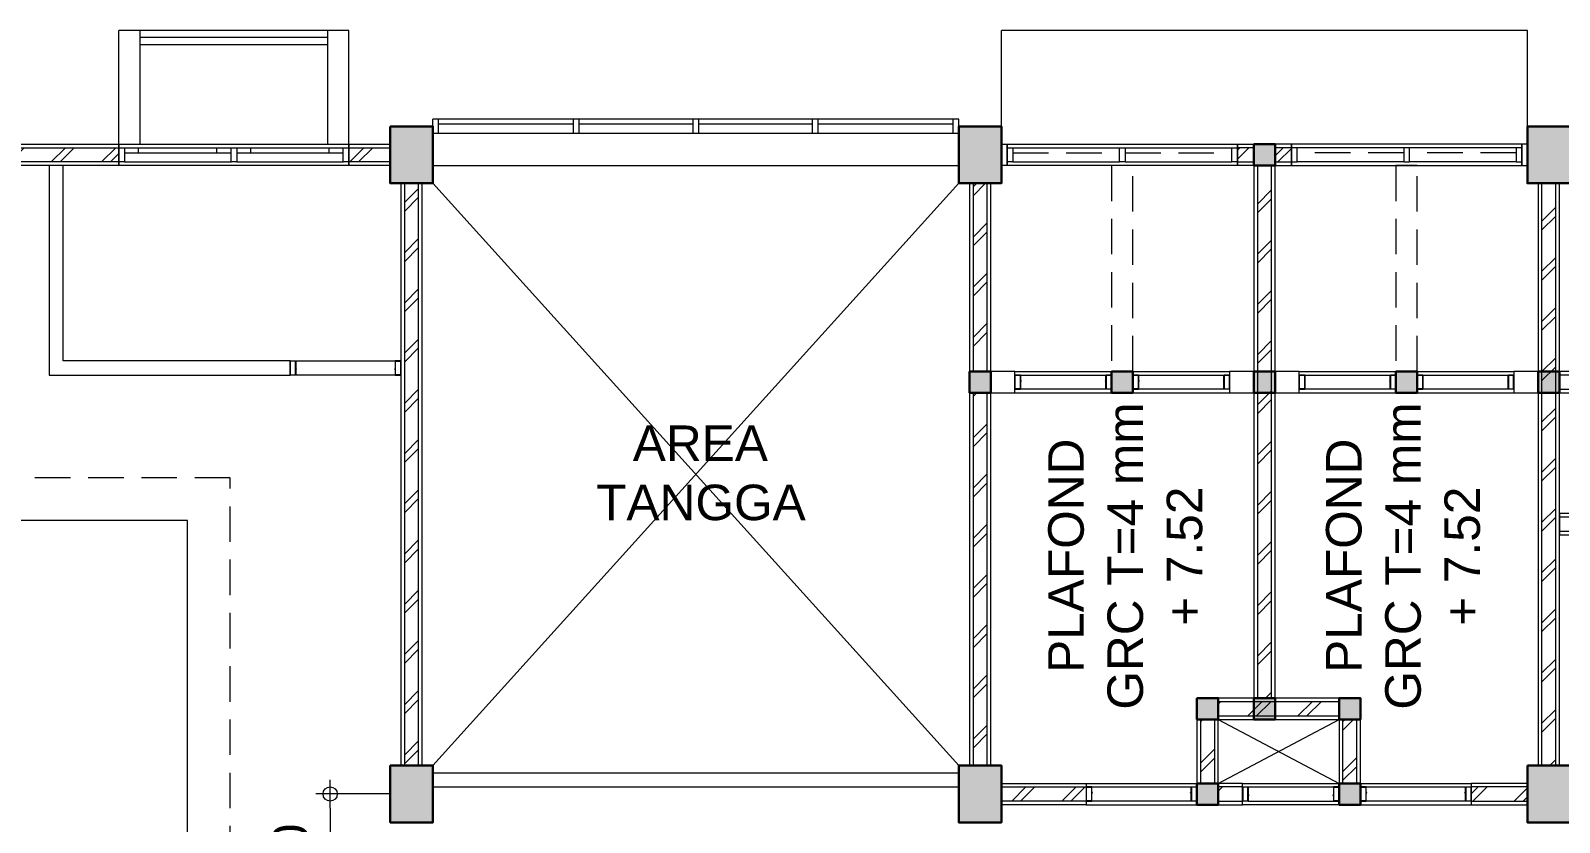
# Model space of a CAD drawing. Header units: millimetres. Extents: x -11 to 1625, y -267 to 180.
# Drawn here: x 923.27 to 934.03, y -124.46 to -118.88 of the extents above; entities that cross this region are included whole.
import ezdxf

# ---------------------------------------------------------------- set-up
doc = ezdxf.new("R2010")
doc.units = ezdxf.units.MM
doc.linetypes.add('HIDDEN', pattern=[0.375, 0.25, -0.125])
for name, color, linetype, lineweight in [('ars', 11, 'Continuous', 5), ('dinding', 5, 'Continuous', 15), ('KOLOM', 1, 'Continuous', 30), ('kus', 63, 'Continuous', 15), ('lan', 7, 'Continuous', 15), ('not', 7, 'Continuous', 20), ('PARTISI', 190, 'Continuous', 9), ('pla', 213, 'Continuous', 15), ('sol kol', 8, 'Continuous', 0), ('u', 6, 'Continuous', 20)]:
    doc.layers.add(name, color=color, linetype=linetype, lineweight=lineweight)
doc.styles.get("Standard").update_dxf_attribs({"font": 'ARIALUNI.TTF'})
doc.dimstyles.new('SK100', dxfattribs={"dimtxt": 0.25, "dimasz": 0.1, "dimexe": 0.1, "dimexo": 0, "dimgap": 0.15, "dimtad": 1, "dimdec": 0, "dimlfac": 100, "dimzin": 12, "dimdsep": 46, "dimtxsty": 'Standard', "dimblk": 'BULAT', "dimcen": 0.1, "dimclrd": 256, "dimclre": 256, "dimclrt": 256, "dimadec": 0, "dimazin": 3, "dimtfac": 1, "dimtdec": 0, "dimtofl": 0, "dimtmove": 0, "dimatfit": 3, "dimldrblk": 'BULAT', "dimfxl": 0, "dimtolj": 1, "dimtzin": 0, "dimlwd": -1, "dimlwe": -1, "dimarcsym": 0})
pattern_1 = [(45, (927.45462, -132.3344), (-0.1767767, 0.1767767), []), (45, (927.51712, -132.3344), (-0.1767767, 0.1767767), [])]

# ---------------------------------------------------------------- blocks, each defined once
blk = doc.blocks.new('KP')
at = {"layer": 'KOLOM'}
blk.add_lwpolyline([(0.075, -0.075), (-0.075, -0.075), (-0.075, 0.075), (0.075, 0.075), (0.075, -0.075)], dxfattribs=at)
blk = doc.blocks.new('K1')
at = {"layer": 'KOLOM'}
blk.add_lwpolyline([(0.2, 0.15), (-0.2, 0.15), (-0.2, -0.15), (0.2, -0.15), (0.2, 0.15)], dxfattribs=at)
blk = doc.blocks.new('BULAT')
for p, q in [((-1, 0), (1, 0)), ((0, -1), (0, 1))]:
    blk.add_line(p, q)
blk.add_circle((0, 0), 0.5)
blk = doc.blocks.new('*D3289')
at = {"layer": 'Defpoints', "color": 0, "ltscale": 0.15}
for p in [(925.805, -124.259), (925.382, -125.259), (926.03, -125.259)]:
    blk.add_point(p, dxfattribs=at)
at = {"layer": 'u', "ltscale": 0.15}
for p, q in [((925.805, -124.259), (925.282, -124.259)), ((925.382, -124.359), (925.382, -125.159)), ((926.03, -125.259), (925.282, -125.259))]:
    blk.add_line(p, q, dxfattribs=at)
at = {"layer": 'u', "ltscale": 0.15, "xscale": 0.1, "yscale": 0.1, "zscale": 0.1}
for p, rotation in [((925.382, -124.259), 90), ((925.382, -125.259), 270)]:
    blk.add_blockref('BULAT', p, dxfattribs=dict(at, rotation=rotation))
at = {"layer": 'u', "ltscale": 0.15, "insert": (925.104, -124.759), "char_height": 0.25, "attachment_point": 5, "rotation": 90}
blk.add_mtext('\\A1;100', dxfattribs=at)

msp = doc.modelspace()

# ---------------------------------------------------------------- hatches: boundary and pattern name
at = {"layer": 'ars'}
h = msp.add_hatch(dxfattribs=at)
h.set_pattern_fill('TEMBOK', color=256, scale=0.25)
h.set_pattern_definition([(45, (920.34462, -127.8344), (-0.176777, 0.176777), []), (45, (920.40712, -127.8344), (-0.176777, 0.176777), [])])
h.paths.add_polyline_path([(923.1046157, -119.7094075), (923.8946157, -119.7094075), (923.8946157, -119.8094075), (923.1046157, -119.8094075)])
h = msp.add_hatch(dxfattribs=at)
h.set_pattern_fill('TEMBOK', color=256, scale=0.25)
h.set_pattern_definition([(45, (922.44462, -127.8344), (-0.176777, 0.176777), []), (45, (922.50712, -127.8344), (-0.176777, 0.176777), [])])
h.paths.add_polyline_path([(925.5146157, -119.7094075), (925.8046157, -119.7094075), (925.8046157, -119.8094075), (925.5146157, -119.8094075)])
h = msp.add_hatch(dxfattribs=at)
h.set_pattern_fill('TEMBOK', color=256, scale=0.25)
h.set_pattern_definition([(45, (931.17462, -129.5094), (-0.176777, 0.176777), []), (45, (931.23712, -129.5094), (-0.176777, 0.176777), [])])
h.paths.add_polyline_path([(931.8796157, -119.7094075), (931.7646157, -119.7094075), (931.7646157, -119.8094075), (931.8796157, -119.8094075)])
h = msp.add_hatch(dxfattribs=at)
h.set_pattern_fill('TEMBOK', color=256, scale=0.25)
h.set_pattern_definition([(45, (931.47962, -129.5094), (-0.176777, 0.176777), []), (45, (931.54212, -129.5094), (-0.176777, 0.176777), [])])
h.paths.add_polyline_path([(932.1446157, -119.7094075), (932.0296157, -119.7094075), (932.0296157, -119.8094075), (932.1446157, -119.8094075)])
h = msp.add_hatch(dxfattribs=at)
h.set_pattern_fill('TEMBOK', color=256, scale=0.25)
h.set_pattern_definition(pattern_1)
h.paths.add_polyline_path([(931.9046157, -119.8344075), (931.9046157, -123.5844075), (932.0046157, -123.5844075), (932.0046157, -119.8344075)])
h = msp.add_hatch(dxfattribs=at)
h.set_pattern_fill('TEMBOK', color=256, scale=0.25)
h.set_pattern_definition(pattern_1)
h.paths.add_polyline_path([(926.0046157, -124.0594075), (926.0046157, -119.9594075), (925.9046157, -119.9594075), (925.9046157, -124.0594075)])
h = msp.add_hatch(dxfattribs=at)
h.set_pattern_fill('TEMBOK', color=256, scale=0.25)
h.set_pattern_definition(pattern_1)
h.paths.add_polyline_path([(930.0046157, -121.2844075), (930.0046157, -119.9594075), (929.9046157, -119.9594075), (929.9046157, -121.2844075)])
h = msp.add_hatch(dxfattribs=at)
h.set_pattern_fill('TEMBOK', color=256, scale=0.25)
h.set_pattern_definition(pattern_1)
h.paths.add_polyline_path([(934.0046157, -124.0594075), (934.0046157, -119.9594075), (933.9046157, -119.9594075), (933.9046157, -124.0594075)])
h = msp.add_hatch(dxfattribs=at)
h.set_pattern_fill('TEMBOK', color=256, scale=0.25)
h.set_pattern_definition(pattern_1)
h.paths.add_polyline_path([(934.0296157, -121.4094075), (935.1996157, -121.4094075), (935.1996157, -121.3094075), (934.0296157, -121.3094075)])
h = msp.add_hatch(dxfattribs=at)
h.set_pattern_fill('TEMBOK', color=256, scale=0.25)
h.set_pattern_definition(pattern_1)
h.paths.add_polyline_path([(929.9046157, -121.4344075), (929.9046157, -124.0594075), (930.0046157, -124.0594075), (930.0046157, -121.4344075)])
h = msp.add_hatch(dxfattribs=at)
h.set_pattern_fill('TEMBOK', color=256, scale=0.25)
h.set_pattern_definition(pattern_1)
h.paths.add_polyline_path([(934.0296157, -122.4094075), (935.8796157, -122.4094075), (935.8796157, -122.3094075), (934.0296157, -122.3094075)])
h = msp.add_hatch(dxfattribs=at)
h.set_pattern_fill('TEMBOK', color=256, scale=0.25)
h.set_pattern_definition(pattern_1)
h.paths.add_polyline_path([(932.4796157, -123.6094075), (931.6296157, -123.6094075), (931.6296157, -123.7094075), (932.4796157, -123.7094075)])
h = msp.add_hatch(dxfattribs=at)
h.set_pattern_fill('TEMBOK', color=256, scale=0.25)
h.set_pattern_definition(pattern_1)
h.paths.add_polyline_path([(931.5046157, -123.7344075), (931.5046157, -124.1844075), (931.6046157, -124.1844075), (931.6046157, -123.7344075)])
h = msp.add_hatch(dxfattribs=at)
h.set_pattern_fill('TEMBOK', color=256, scale=0.25)
h.set_pattern_definition(pattern_1)
h.paths.add_polyline_path([(932.5046157, -123.7344075), (932.5046157, -124.1844075), (932.6046157, -124.1844075), (932.6046157, -123.7344075)])
h = msp.add_hatch(dxfattribs=at)
h.set_pattern_fill('TEMBOK', color=256, scale=0.25)
h.set_pattern_definition(pattern_1)
h.paths.add_polyline_path([(930.1046157, -124.2094075), (930.6996157, -124.2094075), (930.6996157, -124.3094075), (930.1046157, -124.3094075)])
h = msp.add_hatch(dxfattribs=at)
h.set_pattern_fill('TEMBOK', color=256, scale=0.25)
h.set_pattern_definition([(45, (927.45462, -134.0094), (-0.1767767, 0.1767767), []), (45, (927.51712, -134.0094), (-0.1767767, 0.1767767), [])])
h.paths.add_polyline_path([(931.7996157, -124.2094075), (931.6296157, -124.2094075), (931.6296157, -124.3094075), (931.7996157, -124.3094075)])
h = msp.add_hatch(dxfattribs=at)
h.set_pattern_fill('TEMBOK', color=256, scale=0.25)
h.set_pattern_definition(pattern_1)
h.paths.add_polyline_path([(933.8046157, -124.2094075), (933.4096157, -124.2094075), (933.4096157, -124.3094075), (933.8046157, -124.3094075)])
at = {"layer": 'sol kol'}
for points in [[(925.8046157, -119.5594075), (925.8046157, -119.9594075), (926.1046157, -119.9594075), (926.1046157, -119.5594075)], [(929.8046157, -119.5594075), (929.8046157, -119.9594075), (930.1046157, -119.9594075), (930.1046157, -119.5594075)], [(933.8046157, -119.5594075), (933.8046157, -119.9594075), (934.1046157, -119.9594075), (934.1046157, -119.5594075)], [(931.8796157, -119.6844075), (932.0296157, -119.6844075), (932.0296157, -119.8344075), (931.8796157, -119.8344075)], [(929.8796157, -121.2844075), (930.0296157, -121.2844075), (930.0296157, -121.4344075), (929.8796157, -121.4344075)], [(930.8796157, -121.2844075), (931.0296157, -121.2844075), (931.0296157, -121.4344075), (930.8796157, -121.4344075)], [(931.8796157, -121.2844075), (932.0296157, -121.2844075), (932.0296157, -121.4344075), (931.8796157, -121.4344075)], [(932.8796157, -121.2844075), (933.0296157, -121.2844075), (933.0296157, -121.4344075), (932.8796157, -121.4344075)], [(933.8796157, -121.2844075), (934.0296157, -121.2844075), (934.0296157, -121.4344075), (933.8796157, -121.4344075)], [(931.4796157, -123.5844075), (931.6296157, -123.5844075), (931.6296157, -123.7344075), (931.4796157, -123.7344075)], [(931.8796157, -123.5844075), (932.0296157, -123.5844075), (932.0296157, -123.7344075), (931.8796157, -123.7344075)], [(932.4796157, -123.5844075), (932.6296157, -123.5844075), (932.6296157, -123.7344075), (932.4796157, -123.7344075)], [(925.8046157, -124.0594075), (925.8046157, -124.4594075), (926.1046157, -124.4594075), (926.1046157, -124.0594075)], [(929.8046157, -124.0594075), (929.8046157, -124.4594075), (930.1046157, -124.4594075), (930.1046157, -124.0594075)], [(933.8046157, -124.0594075), (933.8046157, -124.4594075), (934.1046157, -124.4594075), (934.1046157, -124.0594075)], [(931.4796157, -124.1844075), (931.6296157, -124.1844075), (931.6296157, -124.3344075), (931.4796157, -124.3344075)], [(932.4796157, -124.1844075), (932.6296157, -124.1844075), (932.6296157, -124.3344075), (932.4796157, -124.3344075)]]:
    msp.add_hatch(color=256, dxfattribs=at).paths.add_polyline_path(points)

# ---------------------------------------------------------------- linework, layer by layer
at = {"layer": 'ars'}
for points in [[(925.3646157, -118.9344075), (924.0446157, -118.9344075)], [(925.3646157, -118.9844075), (924.0446157, -118.9844075)]]:
    msp.add_lwpolyline(points, dxfattribs=at)
for points in [[(923.1046157, -119.7094075), (923.8946157, -119.7094075), (923.8946157, -119.8094075), (923.1046157, -119.8094075)], [(925.5146157, -119.7094075), (925.8046157, -119.7094075), (925.8046157, -119.8094075), (925.5146157, -119.8094075)], [(931.8796157, -119.7094075), (931.7646157, -119.7094075), (931.7646157, -119.8094075), (931.8796157, -119.8094075)], [(932.1446157, -119.7094075), (932.0296157, -119.7094075), (932.0296157, -119.8094075), (932.1446157, -119.8094075)], [(931.9046157, -119.8344075), (931.9046157, -123.5844075), (932.0046157, -123.5844075), (932.0046157, -119.8344075)], [(926.0046157, -124.0594075), (926.0046157, -119.9594075), (925.9046157, -119.9594075), (925.9046157, -124.0594075)], [(930.0046157, -121.2844075), (930.0046157, -119.9594075), (929.9046157, -119.9594075), (929.9046157, -121.2844075)], [(934.0046157, -124.0594075), (934.0046157, -119.9594075), (933.9046157, -119.9594075), (933.9046157, -124.0594075)], [(934.0296157, -121.4094075), (935.1996157, -121.4094075), (935.1996157, -121.3094075), (934.0296157, -121.3094075)], [(929.9046157, -121.4344075), (929.9046157, -124.0594075), (930.0046157, -124.0594075), (930.0046157, -121.4344075)], [(934.0296157, -122.4094075), (935.8796157, -122.4094075), (935.8796157, -122.3094075), (934.0296157, -122.3094075)], [(932.4796157, -123.6094075), (931.6296157, -123.6094075), (931.6296157, -123.7094075), (932.4796157, -123.7094075)], [(931.5046157, -123.7344075), (931.5046157, -124.1844075), (931.6046157, -124.1844075), (931.6046157, -123.7344075)], [(932.5046157, -123.7344075), (932.5046157, -124.1844075), (932.6046157, -124.1844075), (932.6046157, -123.7344075)], [(930.1046157, -124.2094075), (930.6996157, -124.2094075), (930.6996157, -124.3094075), (930.1046157, -124.3094075)], [(931.7996157, -124.2094075), (931.6296157, -124.2094075), (931.6296157, -124.3094075), (931.7996157, -124.3094075)], [(933.8046157, -124.2094075), (933.4096157, -124.2094075), (933.4096157, -124.3094075), (933.8046157, -124.3094075)]]:
    msp.add_lwpolyline(points, close=True, dxfattribs=at)
at = {"layer": 'dinding'}
for points in [[(923.1046157, -119.6844075), (923.8946157, -119.6844075), (923.8946157, -119.8344075), (923.1046157, -119.8344075)], [(925.5146157, -119.6844075), (925.8046157, -119.6844075), (925.8046157, -119.8344075), (925.5146157, -119.8344075)], [(930.1046157, -119.6844075), (930.1446157, -119.6844075), (930.1446157, -119.8344075), (930.1046157, -119.8344075)], [(931.7646157, -119.6844075), (931.8796157, -119.6844075), (931.8796157, -119.8344075), (931.7646157, -119.8344075)], [(932.1446157, -119.6844075), (932.0296157, -119.6844075), (932.0296157, -119.8344075), (932.1446157, -119.8344075)], [(933.8046157, -119.6844075), (933.7646157, -119.6844075), (933.7646157, -119.8344075), (933.8046157, -119.8344075)], [(931.8796157, -119.8344075), (931.8796157, -123.5844075), (932.0296157, -123.5844075), (932.0296157, -119.8344075)], [(926.0296157, -124.0594075), (926.0296157, -119.9594075), (925.8796157, -119.9594075), (925.8796157, -124.0594075)], [(930.0296157, -121.2844075), (930.0296157, -119.9594075), (929.8796157, -119.9594075), (929.8796157, -121.2844075)], [(934.0296157, -124.0594075), (934.0296157, -119.9594075), (933.8796157, -119.9594075), (933.8796157, -124.0594075)], [(930.1996157, -121.2844075), (930.0296157, -121.2844075), (930.0296157, -121.4344075), (930.1996157, -121.4344075)], [(931.8796157, -121.2844075), (931.7096157, -121.2844075), (931.7096157, -121.4344075), (931.8796157, -121.4344075)], [(932.1996157, -121.2844075), (932.0296157, -121.2844075), (932.0296157, -121.4344075), (932.1996157, -121.4344075)], [(933.8796157, -121.2844075), (933.7096157, -121.2844075), (933.7096157, -121.4344075), (933.8796157, -121.4344075)], [(934.0296157, -121.4344075), (935.1996157, -121.4344075), (935.1996157, -121.2844075), (934.0296157, -121.2844075)], [(929.8796157, -121.4344075), (929.8796157, -124.0594075), (930.0296157, -124.0594075), (930.0296157, -121.4344075)], [(934.0296157, -122.4344075), (935.8796157, -122.4344075), (935.8796157, -122.2844075), (934.0296157, -122.2844075)], [(932.4796157, -123.5844075), (931.6296157, -123.5844075), (931.6296157, -123.7344075), (932.4796157, -123.7344075)], [(931.4796157, -123.7344075), (931.4796157, -124.1844075), (931.6296157, -124.1844075), (931.6296157, -123.7344075)], [(932.4796157, -123.7344075), (932.4796157, -124.1844075), (932.6296157, -124.1844075), (932.6296157, -123.7344075)], [(930.1046157, -124.1844075), (930.6996157, -124.1844075), (930.6996157, -124.3344075), (930.1046157, -124.3344075)], [(931.7996157, -124.1844075), (931.6296157, -124.1844075), (931.6296157, -124.3344075), (931.7996157, -124.3344075)], [(933.8046157, -124.1844075), (933.4096157, -124.1844075), (933.4096157, -124.3344075), (933.8046157, -124.3344075)]]:
    msp.add_lwpolyline(points, close=True, dxfattribs=at)
at = {"layer": 'kus'}
for p, q in [((929.8046157, -119.5094075), (926.1046157, -119.5094075)), ((926.1046157, -119.6094075), (926.1046157, -119.5094075)), ((926.1446157, -119.6094075), (926.1446157, -119.5094075)), ((927.0946157, -119.5444075), (926.1446157, -119.5444075)), ((927.0946157, -119.6094075), (927.0946157, -119.5094075)), ((927.1346157, -119.6094075), (927.1346157, -119.5094075)), ((927.9346157, -119.5444075), (927.1346157, -119.5444075)), ((927.9346157, -119.6094075), (927.9346157, -119.5094075)), ((927.9746157, -119.6094075), (927.9746157, -119.5094075)), ((928.7746157, -119.5444075), (927.9746157, -119.5444075)), ((928.7746157, -119.6094075), (928.7746157, -119.5094075)), ((928.8146157, -119.6094075), (928.8146157, -119.5094075)), ((929.7646157, -119.5444075), (928.8146157, -119.5444075)), ((929.7646157, -119.6094075), (929.7646157, -119.5094075)), ((929.8046157, -119.6094075), (929.8046157, -119.5094075)), ((929.8046157, -119.6094075), (926.1046157, -119.6094075)), ((923.9346157, -119.7094075), (924.6846157, -119.7094075)), ((923.9346157, -119.7444075), (924.6846157, -119.7444075)), ((923.9346157, -119.8094075), (924.6846157, -119.8094075)), ((924.0346157, -119.7444075), (924.0346157, -119.7094075)), ((924.5846157, -119.7444075), (924.5846157, -119.7094075)), ((924.7246157, -119.7094075), (925.4746157, -119.7094075)), ((924.7246157, -119.7444075), (925.4746157, -119.7444075)), ((924.7246157, -119.8094075), (925.4746157, -119.8094075)), ((924.8246157, -119.7444075), (924.8246157, -119.7094075)), ((925.3746157, -119.7444075), (925.3746157, -119.7094075)), ((930.1846157, -119.7094075), (930.9346157, -119.7094075)), ((930.1846157, -119.8094075), (930.9346157, -119.8094075)), ((930.9746157, -119.7094075), (931.7246157, -119.7094075)), ((930.9746157, -119.8094075), (931.7246157, -119.8094075)), ((932.9346157, -119.7094075), (932.1846157, -119.7094075)), ((932.9346157, -119.8094075), (932.1846157, -119.8094075)), ((933.7246157, -119.7094075), (932.9746157, -119.7094075)), ((933.7246157, -119.8094075), (932.9746157, -119.8094075)), ((925.1396157, -121.2094075), (925.8396157, -121.2094075)), ((925.8396157, -121.3094075), (925.1396157, -121.3094075)), ((930.2396157, -121.3094075), (930.8396157, -121.3094075)), ((931.0696157, -121.3094075), (931.6696157, -121.3094075)), ((932.2396157, -121.3094075), (932.8396157, -121.3094075)), ((933.0696157, -121.3094075), (933.6696157, -121.3094075)), ((930.8396157, -121.4094075), (930.2396157, -121.4094075)), ((931.6696157, -121.4094075), (931.0696157, -121.4094075)), ((932.8396157, -121.4094075), (932.2396157, -121.4094075)), ((933.6696157, -121.4094075), (933.0696157, -121.4094075)), ((930.7396157, -124.2094075), (931.4396157, -124.2094075)), ((931.7996157, -124.1844075), (932.4796157, -124.1844075)), ((931.8396157, -124.2094075), (932.4396157, -124.2094075)), ((932.6696157, -124.2094075), (933.3696157, -124.2094075)), ((931.4396157, -124.3094075), (930.7396157, -124.3094075)), ((931.8396157, -124.3094075), (932.4396157, -124.3094075)), ((933.3696157, -124.3094075), (932.6696157, -124.3094075)), ((932.4796157, -124.3344075), (931.7996157, -124.3344075))]:
    msp.add_line(p, q, dxfattribs=at)
at = {"layer": 'kus', "linetype": 'HIDDEN'}
for p, q in [((930.1846157, -119.7444075), (930.9346157, -119.7444075)), ((930.9746157, -119.7444075), (931.7246157, -119.7444075)), ((932.9346157, -119.7444075), (932.1846157, -119.7444075)), ((933.7246157, -119.7444075), (932.9746157, -119.7444075))]:
    msp.add_line(p, q, dxfattribs=at)
at = {"layer": 'kus'}
for points in [[(923.8946157, -119.7094075), (923.9346157, -119.7094075), (923.9346157, -119.8094075), (923.8946157, -119.8094075)], [(924.6846157, -119.7094075), (924.7246157, -119.7094075), (924.7246157, -119.8094075), (924.6846157, -119.8094075)], [(925.4746157, -119.7094075), (925.5146157, -119.7094075), (925.5146157, -119.8094075), (925.4746157, -119.8094075)], [(930.1446157, -119.7094075), (930.1846157, -119.7094075), (930.1846157, -119.8094075), (930.1446157, -119.8094075)], [(930.9346157, -119.7094075), (930.9746157, -119.7094075), (930.9746157, -119.8094075), (930.9346157, -119.8094075)], [(931.7246157, -119.7094075), (931.7646157, -119.7094075), (931.7646157, -119.8094075), (931.7246157, -119.8094075)], [(932.1846157, -119.7094075), (932.1446157, -119.7094075), (932.1446157, -119.8094075), (932.1846157, -119.8094075)], [(932.9746157, -119.7094075), (932.9346157, -119.7094075), (932.9346157, -119.8094075), (932.9746157, -119.8094075)], [(933.7646157, -119.7094075), (933.7246157, -119.7094075), (933.7246157, -119.8094075), (933.7646157, -119.8094075)], [(925.144504, -121.2694075), (925.1396157, -121.2694075), (925.1396157, -121.2708598), (925.1396157, -121.3094075), (925.0996157, -121.3094075), (925.0996157, -121.2094075), (925.1396157, -121.2094075), (925.1396157, -121.2659014), (925.144504, -121.2676602)], [(925.1376157, -121.2114075), (925.1016157, -121.2114075), (925.1016157, -121.3074075), (925.1376157, -121.3074075)], [(925.8347274, -121.2694075), (925.8396157, -121.2694075), (925.8396157, -121.2708598), (925.8396157, -121.3094075), (925.8796157, -121.3094075), (925.8796157, -121.2094075), (925.8396157, -121.2094075), (925.8396157, -121.2659014), (925.8347274, -121.2676602)], [(925.8416157, -121.2114075), (925.8776157, -121.2114075), (925.8776157, -121.3074075), (925.8416157, -121.3074075)], [(930.244504, -121.3494075), (930.2396157, -121.3494075), (930.2396157, -121.3479551), (930.2396157, -121.3094075), (930.1996157, -121.3094075), (930.1996157, -121.4094075), (930.2396157, -121.4094075), (930.2396157, -121.3529135), (930.244504, -121.3511547)], [(930.2376157, -121.4074075), (930.2016157, -121.4074075), (930.2016157, -121.3114075), (930.2376157, -121.3114075)], [(930.8347274, -121.3494075), (930.8396157, -121.3494075), (930.8396157, -121.3479551), (930.8396157, -121.3094075), (930.8796157, -121.3094075), (930.8796157, -121.4094075), (930.8396157, -121.4094075), (930.8396157, -121.3529135), (930.8347274, -121.3511547)], [(930.8416157, -121.4074075), (930.8776157, -121.4074075), (930.8776157, -121.3114075), (930.8416157, -121.3114075)], [(931.074504, -121.3494075), (931.0696157, -121.3494075), (931.0696157, -121.3479551), (931.0696157, -121.3094075), (931.0296157, -121.3094075), (931.0296157, -121.4094075), (931.0696157, -121.4094075), (931.0696157, -121.3529135), (931.074504, -121.3511547)], [(931.0676157, -121.4074075), (931.0316157, -121.4074075), (931.0316157, -121.3114075), (931.0676157, -121.3114075)], [(931.6647274, -121.3494075), (931.6696157, -121.3494075), (931.6696157, -121.3479551), (931.6696157, -121.3094075), (931.7096157, -121.3094075), (931.7096157, -121.4094075), (931.6696157, -121.4094075), (931.6696157, -121.3529135), (931.6647274, -121.3511547)], [(931.6716157, -121.4074075), (931.7076157, -121.4074075), (931.7076157, -121.3114075), (931.6716157, -121.3114075)], [(932.244504, -121.3494075), (932.2396157, -121.3494075), (932.2396157, -121.3479551), (932.2396157, -121.3094075), (932.1996157, -121.3094075), (932.1996157, -121.4094075), (932.2396157, -121.4094075), (932.2396157, -121.3529135), (932.244504, -121.3511547)], [(932.2376157, -121.4074075), (932.2016157, -121.4074075), (932.2016157, -121.3114075), (932.2376157, -121.3114075)], [(932.8347274, -121.3494075), (932.8396157, -121.3494075), (932.8396157, -121.3479551), (932.8396157, -121.3094075), (932.8796157, -121.3094075), (932.8796157, -121.4094075), (932.8396157, -121.4094075), (932.8396157, -121.3529135), (932.8347274, -121.3511547)], [(932.8416157, -121.4074075), (932.8776157, -121.4074075), (932.8776157, -121.3114075), (932.8416157, -121.3114075)], [(933.074504, -121.3494075), (933.0696157, -121.3494075), (933.0696157, -121.3479551), (933.0696157, -121.3094075), (933.0296157, -121.3094075), (933.0296157, -121.4094075), (933.0696157, -121.4094075), (933.0696157, -121.3529135), (933.074504, -121.3511547)], [(933.0676157, -121.4074075), (933.0316157, -121.4074075), (933.0316157, -121.3114075), (933.0676157, -121.3114075)], [(933.6647274, -121.3494075), (933.6696157, -121.3494075), (933.6696157, -121.3479551), (933.6696157, -121.3094075), (933.7096157, -121.3094075), (933.7096157, -121.4094075), (933.6696157, -121.4094075), (933.6696157, -121.3529135), (933.6647274, -121.3511547)], [(933.6716157, -121.4074075), (933.7076157, -121.4074075), (933.7076157, -121.3114075), (933.6716157, -121.3114075)], [(930.744504, -124.2494075), (930.7396157, -124.2494075), (930.7396157, -124.2479551), (930.7396157, -124.2094075), (930.6996157, -124.2094075), (930.6996157, -124.3094075), (930.7396157, -124.3094075), (930.7396157, -124.2529135), (930.744504, -124.2511547)], [(930.7376157, -124.3074075), (930.7016157, -124.3074075), (930.7016157, -124.2114075), (930.7376157, -124.2114075)], [(931.4347274, -124.2494075), (931.4396157, -124.2494075), (931.4396157, -124.2479551), (931.4396157, -124.2094075), (931.4796157, -124.2094075), (931.4796157, -124.3094075), (931.4396157, -124.3094075), (931.4396157, -124.2529135), (931.4347274, -124.2511547)], [(931.4416157, -124.3074075), (931.4776157, -124.3074075), (931.4776157, -124.2114075), (931.4416157, -124.2114075)], [(931.844504, -124.2694075), (931.8396157, -124.2694075), (931.8396157, -124.2708598), (931.8396157, -124.3094075), (931.7996157, -124.3094075), (931.7996157, -124.2094075), (931.8396157, -124.2094075), (931.8396157, -124.2659014), (931.844504, -124.2676602)], [(931.8376157, -124.2114075), (931.8016157, -124.2114075), (931.8016157, -124.3074075), (931.8376157, -124.3074075)], [(932.4347274, -124.2694075), (932.4396157, -124.2694075), (932.4396157, -124.2708598), (932.4396157, -124.3094075), (932.4796157, -124.3094075), (932.4796157, -124.2094075), (932.4396157, -124.2094075), (932.4396157, -124.2659014), (932.4347274, -124.2676602)], [(932.4416157, -124.2114075), (932.4776157, -124.2114075), (932.4776157, -124.3074075), (932.4416157, -124.3074075)], [(932.674504, -124.2494075), (932.6696157, -124.2494075), (932.6696157, -124.2479551), (932.6696157, -124.2094075), (932.6296157, -124.2094075), (932.6296157, -124.3094075), (932.6696157, -124.3094075), (932.6696157, -124.2529135), (932.674504, -124.2511547)], [(932.6676157, -124.3074075), (932.6316157, -124.3074075), (932.6316157, -124.2114075), (932.6676157, -124.2114075)], [(933.3647274, -124.2494075), (933.3696157, -124.2494075), (933.3696157, -124.2479551), (933.3696157, -124.2094075), (933.4096157, -124.2094075), (933.4096157, -124.3094075), (933.3696157, -124.3094075), (933.3696157, -124.2529135), (933.3647274, -124.2511547)], [(933.3716157, -124.3074075), (933.4076157, -124.3074075), (933.4076157, -124.2114075), (933.3716157, -124.2114075)]]:
    msp.add_lwpolyline(points, close=True, dxfattribs=at)
at = {"layer": 'lan'}
for p, q in [((923.8946157, -119.6844075), (923.8946157, -118.8844075)), ((924.0446157, -119.6844075), (924.0446157, -118.8844075)), ((925.3646157, -119.6844075), (925.3646157, -118.8844075)), ((925.5146157, -119.6844075), (925.5146157, -118.8844075)), ((930.1046157, -119.5594075), (930.1046157, -118.8844075)), ((926.1046157, -119.8344075), (929.8046157, -119.8344075)), ((929.8046157, -124.0594075), (926.1046157, -119.9594075)), ((929.8046157, -119.9594075), (926.1046157, -124.0594075)), ((930.1996157, -121.2844075), (930.8796157, -121.2844075)), ((931.0296157, -121.2844075), (931.7096157, -121.2844075)), ((932.1996157, -121.2844075), (932.8796157, -121.2844075)), ((933.0296157, -121.2844075), (933.7096157, -121.2844075)), ((930.1996157, -121.4344075), (930.8796157, -121.4344075)), ((931.0296157, -121.4344075), (931.7096157, -121.4344075)), ((932.1996157, -121.4344075), (932.8796157, -121.4344075)), ((933.0296157, -121.4344075), (933.7096157, -121.4344075)), ((931.6296157, -124.1844075), (932.4796157, -123.7344075)), ((931.6296157, -123.7344075), (932.4796157, -124.1844075)), ((930.6996157, -124.1844075), (931.4796157, -124.1844075)), ((932.6296157, -124.1844075), (933.4096157, -124.1844075)), ((930.6996157, -124.3344075), (931.4796157, -124.3344075)), ((932.6296157, -124.3344075), (933.4096157, -124.3344075))]:
    msp.add_line(p, q, dxfattribs=at)
for points in [[(925.5146157, -118.8844075), (923.8946157, -118.8844075)], [(933.8046157, -119.5594075), (933.8046157, -118.8844075), (930.1046157, -118.8844075)]]:
    msp.add_lwpolyline(points, dxfattribs=at)
for points in [[(923.8946157, -119.6844075), (925.5146157, -119.6844075), (925.5146157, -119.8344075), (923.8946157, -119.8344075)], [(930.1446157, -119.6844075), (931.7646157, -119.6844075), (931.7646157, -119.8344075), (930.1446157, -119.8344075)], [(933.7646157, -119.6844075), (932.1446157, -119.6844075), (932.1446157, -119.8344075), (933.7646157, -119.8344075)]]:
    msp.add_lwpolyline(points, close=True, dxfattribs=at)
at = {"layer": 'lan', "linetype": 'HIDDEN'}
for points in [[(930.8796157, -119.8344075), (930.8796157, -121.2844075), (931.0296157, -121.2844075), (931.0296157, -119.8344075)], [(932.8796157, -119.8344075), (932.8796157, -121.2844075), (933.0296157, -121.2844075), (933.0296157, -119.8344075)]]:
    msp.add_lwpolyline(points, close=True, dxfattribs=at)
at = {"layer": 'PARTISI'}
msp.add_lwpolyline([(923.4046157, -119.8344075), (923.4046157, -121.3094075), (925.0996157, -121.3094075), (925.0996157, -121.2094075), (923.5046157, -121.2094075), (923.5046157, -119.8344075)], dxfattribs=at)
at = {"layer": 'pla'}
for p, q in [((926.1046157, -124.1094075), (929.8046157, -124.1094075)), ((926.1046157, -124.2094075), (929.8046157, -124.2094075))]:
    msp.add_line(p, q, dxfattribs=at)
at = {"layer": 'pla', "linetype": 'HIDDEN'}
msp.add_lwpolyline([(918.2296157, -128.4844075), (924.6796157, -128.4844075), (924.6796157, -122.0344075), (918.2296157, -122.0344075)], close=True, dxfattribs=at)
at = {"layer": 'pla'}
msp.add_lwpolyline([(918.5296157, -128.1844075), (924.3796157, -128.1844075), (924.3796157, -122.3344075), (918.5296157, -122.3344075)], close=True, dxfattribs=at)

# ---------------------------------------------------------------- block references
at = {"layer": 'KOLOM'}
for name, p, rotation in [('K1', (925.9546157, -119.7594075), 90), ('K1', (929.9546157, -119.7594075), 90), ('K1', (933.9546157, -119.7594075), 90), ('KP', (931.9546157, -119.7594075), 180), ('KP', (929.9546157, -121.3594075), 180), ('KP', (930.9546157, -121.3594075), 180), ('KP', (931.9546157, -121.3594075), 180), ('KP', (932.9546157, -121.3594075), 180), ('KP', (933.9546157, -121.3594075), 180), ('KP', (931.5546157, -123.6594075), 180), ('KP', (931.9546157, -123.6594075), 180), ('KP', (932.5546157, -123.6594075), 180), ('K1', (925.9546157, -124.2594075), 90), ('K1', (929.9546157, -124.2594075), 90), ('K1', (933.9546157, -124.2594075), 90), ('KP', (931.5546157, -124.2594075), 180), ('KP', (932.5546157, -124.2594075), 180)]:
    msp.add_blockref(name, p, dxfattribs=dict(at, rotation=rotation))

# ---------------------------------------------------------------- texts
at = {"layer": 'not', "char_height": 0.25, "attachment_point": 1, "rotation": 90}
for insert in [(930.4333087, -123.6754874), (932.3873867, -123.6754874)]:
    msp.add_mtext_dynamic_manual_height_columns('\\pi0.26895;PLAFOND \\P\\pi0.0099125;GRC T=4 mm\\P\\pi0.5997;+ 7.52', width=2.142949063, gutter_width=4.3707989, heights=[0], dxfattribs=dict(at, insert=insert))
at = {"layer": 'not', "insert": (927.0942111, -121.6646792), "char_height": 0.25, "attachment_point": 1}
msp.add_mtext_dynamic_manual_height_columns('\\pi0.41677;AREA\\P\\pi0.15876;TANGGA', width=1.784946573, gutter_width=4.3707989, heights=[0], dxfattribs=at)

# ---------------------------------------------------------------- dimensions: what is measured, and where the dimension line sits
at = {"layer": 'u', "ltscale": 0.15}
dim = msp.add_linear_dim(base=(925.3815263, -125.2594075), p1=(925.8046157, -124.2594075), p2=(926.0296157, -125.2594075), angle=90, dimstyle='SK100', dxfattribs=at)
dim.commit()
dim.dimension.update_dxf_attribs({"geometry": '*D3289', "text_midpoint": (925.1037978, -124.7594075)})

doc.saveas('drawing.dxf')
